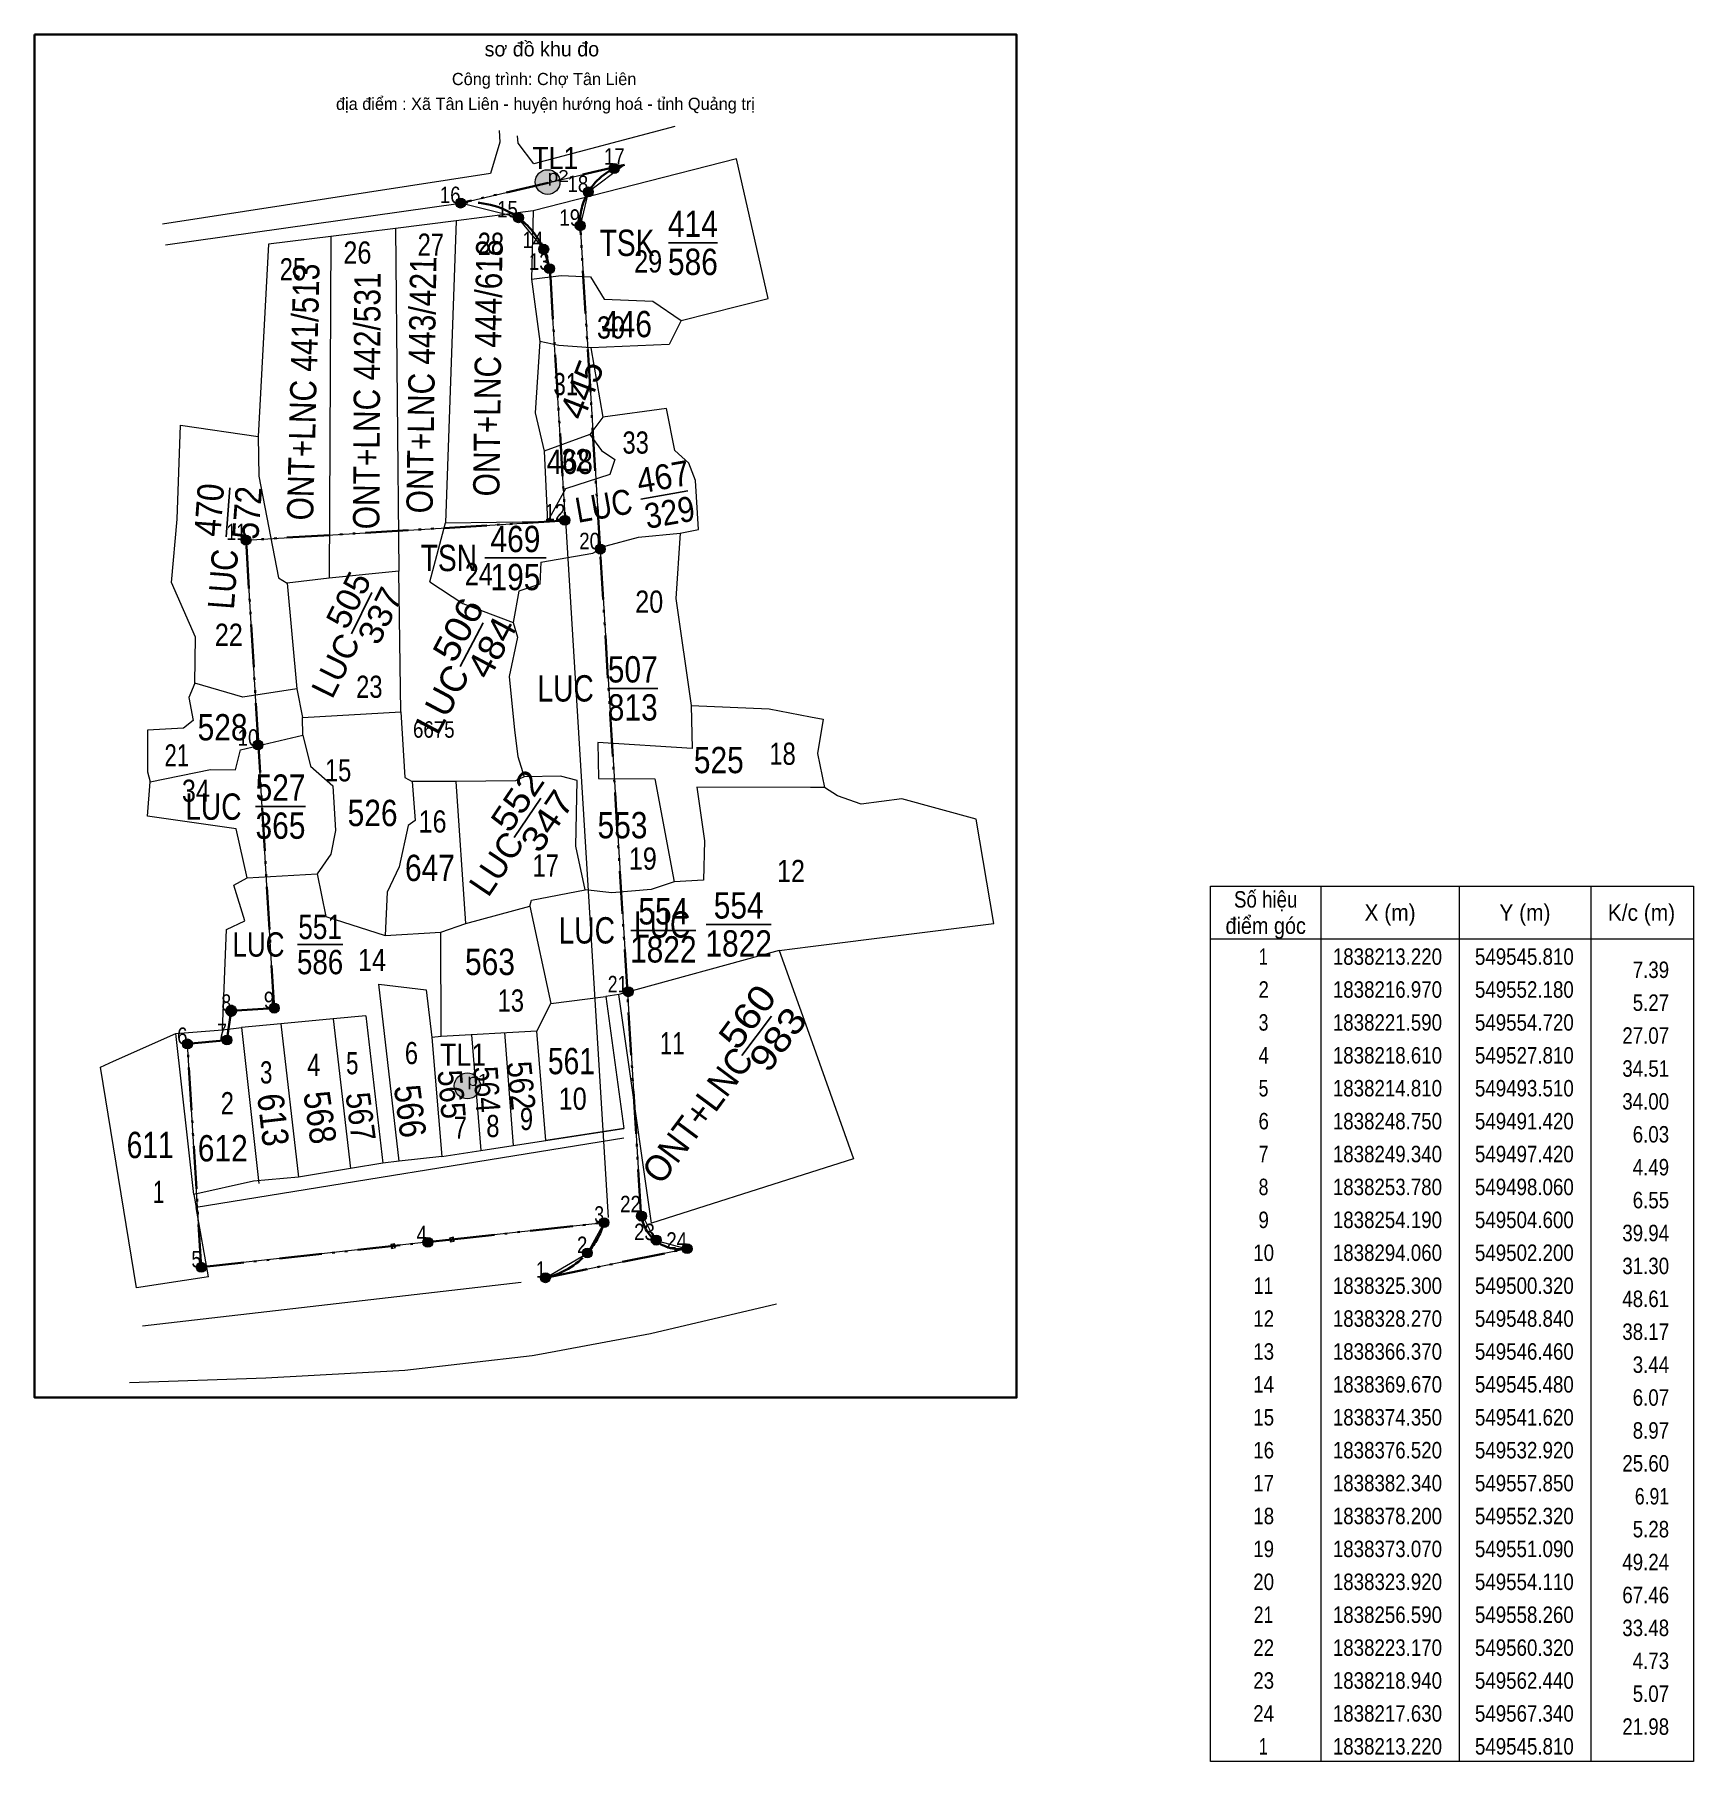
# Model space of a CAD drawing. Header units: metres. Extents: x 548081 to 549720, y 1838140 to 1838706.
# Drawn here: x 549468.2 to 549720.3, y 1838139.7 to 1838402.1 of the extents above.
import ezdxf
from ezdxf.enums import TextEntityAlignment as Align

# ---------------------------------------------------------------- set-up
doc = ezdxf.new("R2010")
doc.units = ezdxf.units.M
doc.header["$LTSCALE"] = 1.3
doc.linetypes.add('DASH_DOUBLE_DOT', pattern=[9.2, 5, -1.2, 0.3, -1.2, 0.3, -1.2])
for name, color, linetype, lineweight in [('1', 7, 'Continuous', 13), ('13', 7, 'Continuous', 25), ('16', 7, 'Continuous', 13), ('30', 7, 'DASH_DOUBLE_DOT', 35), ('62', 7, 'Continuous', 13), ('63', 7, 'Continuous', 13)]:
    doc.layers.add(name, color=color, linetype=linetype, lineweight=lineweight)
doc.layers.add('12', color=7, linetype='Continuous')
doc.layers.add('37', color=7, linetype='Continuous')

msp = doc.modelspace()

# ---------------------------------------------------------------- hatches: boundary and pattern name
at = {"layer": '16'}
for points in [[(549557.006, 1838381.774, 1), (549555.501, 1838381.774, 1)], [(549553.086, 1838378.214, 1), (549551.581, 1838378.214, 1)], [(549533.672, 1838376.52, 1), (549532.168, 1838376.52, 1)], [(549542.466, 1838374.294, 1), (549540.961, 1838374.294, 1)], [(549551.846, 1838373.074, 1), (549550.341, 1838373.074, 1)], [(549551.846, 1838373.074, 1), (549550.341, 1838373.074, 1)], [(549546.306, 1838369.514, 1), (549544.801, 1838369.514, 1)], [(549547.186, 1838366.554, 1), (549545.681, 1838366.554, 1)], [(549549.522, 1838328.32, 1), (549548.017, 1838328.32, 1)], [(549501.076, 1838325.304, 1), (549499.571, 1838325.304, 1)], [(549554.903, 1838323.938, 1), (549553.398, 1838323.938, 1)], [(549502.878, 1838294.179, 1), (549501.373, 1838294.179, 1)], [(549559.143, 1838256.678, 1), (549557.638, 1838256.678, 1)], [(549505.356, 1838254.194, 1), (549503.851, 1838254.194, 1)], [(549492.176, 1838248.754, 1), (549490.671, 1838248.754, 1)], [(549498.176, 1838249.344, 1), (549496.671, 1838249.344, 1)], [(549555.471, 1838221.598, 1), (549553.966, 1838221.598, 1)], [(549561.163, 1838222.585, 1), (549559.658, 1838222.585, 1)], [(549528.702, 1838218.609, 1), (549527.197, 1838218.609, 1)], [(549563.396, 1838218.934, 1), (549561.891, 1838218.934, 1)], [(549552.936, 1838216.984, 1), (549551.431, 1838216.984, 1)], [(549568.096, 1838217.634, 1), (549566.591, 1838217.634, 1)], [(549494.266, 1838214.814, 1), (549492.761, 1838214.814, 1)], [(549546.566, 1838213.224, 1), (549545.061, 1838213.224, 1)]]:
    msp.add_hatch(color=256, dxfattribs=at).paths.add_polyline_path(points)
at = {"layer": '30'}
for points in [[(549548.023, 1838379.72, 1), (549544.277, 1838379.72, 1)], [(549498.816, 1838253.784, 1), (549497.311, 1838253.784, 1)], [(549535.911, 1838242.37, 1), (549531.969, 1838242.37, 1)]]:
    msp.add_hatch(color=256, dxfattribs=at).paths.add_polyline_path(points)

# ---------------------------------------------------------------- linework, layer by layer
at = {"layer": '1'}
msp.add_lwpolyline([(549545.81, 1838213.22), (549552.18, 1838216.97), (549554.72, 1838221.59), (549527.81, 1838218.61), (549493.51, 1838214.81), (549491.42, 1838248.75), (549497.42, 1838249.34), (549498.06, 1838253.78), (549504.6, 1838254.19), (549502.2, 1838294.06), (549500.32, 1838325.3), (549548.84, 1838328.27), (549546.46, 1838366.37), (549545.48, 1838369.67), (549541.62, 1838374.35), (549532.92, 1838376.52), (549557.85, 1838382.34), (549552.32, 1838378.2), (549551.09, 1838373.07), (549554.11, 1838323.92), (549558.26, 1838256.59), (549560.32, 1838223.17), (549562.44, 1838218.94), (549567.34, 1838217.63)], close=True, dxfattribs=at)
at = {"layer": '13'}
for p, q in [((549564.49, 1838370.48), (549571.96, 1838370.48)), ((549497.3, 1838325.8), (549497.86, 1838333.25)), ((549560.29, 1838331.53), (549567.43, 1838332.79)), ((549536.61, 1838322.59), (549545.92, 1838322.59)), ((549516.34, 1838311.08), (549519.44, 1838317.35)), ((549532.84, 1838306.11), (549536.37, 1838312.73)), ((549555.27, 1838302.78), (549562.89, 1838302.78)), ((549501.76, 1838284.81), (549509.36, 1838284.81)), ((549541.08, 1838280.14), (549545.11, 1838286.09)), ((549570.25, 1838266.91), (549580.1, 1838266.91)), ((549508.12, 1838263.86), (549515.01, 1838263.86)), ((549558.8, 1838266.01), (549568.65, 1838266.01)), ((549575.68, 1838247), (549580.14, 1838252.99))]:
    msp.add_line(p, q, dxfattribs=at)
at = {"layer": '16'}
for p, q in [((549513.2, 1838371.43), (549512.93, 1838319.53)), ((549523.03, 1838372.64), (549523.52, 1838320.58)), ((549503.74, 1838370.26), (549502.17, 1838341.05)), ((549528.26, 1838318.96), (549530.64, 1838327.92)), ((549505.23, 1838319.55), (549506.56, 1838318.75)), ((549508.03, 1838302.69), (549508.89, 1838298.33)), ((549567.98, 1838300.16), (549579.79, 1838299.69)), ((549579.79, 1838299.69), (549586.08, 1838298.46)), ((549586.08, 1838298.46), (549587.99, 1838298.09)), ((549586.08, 1838263.56), (549613.93, 1838267.04)), ((549581.35, 1838262.97), (549586.08, 1838263.56)), ((549581.35, 1838262.97), (549586.08, 1838249.7)), ((549527.71, 1838256.97), (549528.53, 1838249.74)), ((549561.91, 1838221.54), (549556.99, 1838256.24)), ((549518.53, 1838253), (549521.11, 1838230.65)), ((549496.76, 1838250.91), (549499.62, 1838251.25)), ((549499.62, 1838251.25), (549502.28, 1838227.53)), ((549505.59, 1838251.8), (549508.29, 1838228.52)), ((549513.55, 1838252.54), (549516.18, 1838229.83)), ((549539.58, 1838250.51), (549540.93, 1838233.33)), ((549534.6, 1838250.12), (549535.99, 1838232.58)), ((549586.08, 1838249.7), (549592.64, 1838231.29)), ((549480.18, 1838233.13), (549478.2, 1838245.23)), ((549483.69, 1838211.69), (549480.18, 1838233.13)), ((549557.71, 1838234.42), (549492.75, 1838223.92)), ((549494.59, 1838213.35), (549492.75, 1838223.92)), ((549494.59, 1838213.35), (549483.69, 1838211.69))]:
    msp.add_line(p, q, dxfattribs=at)
for points in [[(549566.44, 1838358.66), (549579.68, 1838362.02), (549574.83, 1838383.23), (549543.97, 1838375.36)], [(549543.97, 1838375.36), (549532.24, 1838373.84), (549523.03, 1838372.64), (549513.2, 1838371.43), (549503.74, 1838370.26)], [(549543.97, 1838375.36), (549532.24, 1838373.84), (549530.64, 1838327.92), (549546.14, 1838328.11)], [(549543.97, 1838375.36), (549543.7, 1838364.97), (549544.97, 1838355.47), (549544.25, 1838344.65), (549545.61, 1838338.8), (549546.14, 1838328.11)], [(549543.7, 1838364.97), (549548.2, 1838365.52), (549552.67, 1838365.32), (549554.76, 1838361.93), (549562.15, 1838361.62), (549566.44, 1838358.66), (549564.63, 1838355.01), (549552.72, 1838354.52), (549547.86, 1838354.86), (549544.97, 1838355.47)], [(549552.72, 1838354.52), (549554.53, 1838343.99), (549552.55, 1838341.33), (549545.61, 1838338.8)], [(549545.13, 1838321.96), (549553, 1838323.31), (549555.06, 1838324.44), (549559.97, 1838325.75), (549566.27, 1838326.35), (549569.08, 1838326.93), (549568.63, 1838334.36), (549567.6, 1838336.99), (549565.48, 1838338.9), (549564.23, 1838345.3), (549554.53, 1838343.99)], [(549500.48, 1838274), (549498.82, 1838281.41), (549485.33, 1838283.37), (549485.76, 1838288.57), (549494.9, 1838290.44), (549498.74, 1838290.4), (549499.49, 1838293.42), (549508.97, 1838295.66), (549508.89, 1838298.33), (549523.84, 1838299.23), (549523.52, 1838320.58), (549512.93, 1838319.53), (549506.56, 1838318.75), (549508.03, 1838302.69), (549499.81, 1838301.46), (549492.53, 1838303.56), (549492.63, 1838310.56), (549488.99, 1838318.85), (549489.87, 1838328.51), (549490.35, 1838342.78), (549502.17, 1838341.05), (549502.26, 1838335.04), (549505.23, 1838319.55)], [(549552.55, 1838341.33), (549554.34, 1838338.94), (549556.36, 1838337.55), (549555.58, 1838335.3), (549548.85, 1838333.08), (549546.14, 1838328.11)], [(549566.27, 1838326.35), (549565.61, 1838316.46), (549567.98, 1838300.16), (549568.11, 1838293.64), (549553.78, 1838294.53), (549553.87, 1838289.07), (549562.45, 1838289.05), (549565.38, 1838273.37), (549561.86, 1838272.24), (549555.89, 1838271.69), (549551.85, 1838272.17), (549550.41, 1838278.8), (549550.62, 1838288.79), (549548.1, 1838289.43), (549542.56, 1838289.32), (549541.25, 1838288.73), (549532.23, 1838288.65), (549525.57, 1838288.64), (549526.02, 1838282.7), (549524.95, 1838281.93), (549523.61, 1838275.67), (549521.78, 1838271.8), (549521.48, 1838265.23), (549529.91, 1838265.72), (549533.7, 1838267.07), (549532.23, 1838288.65)], [(549545.13, 1838321.96), (549544.98, 1838318.62), (549541.75, 1838317.53), (549540.93, 1838312.79)], [(549528.26, 1838318.96), (549533.27, 1838315.69), (549540.93, 1838312.79), (549541.58, 1838310.56), (549540.31, 1838304.59), (549541.1, 1838296.41), (549541.64, 1838292.42), (549542.56, 1838289.32)], [(549492.53, 1838303.56), (549491.63, 1838301.39), (549492.26, 1838297.88), (549490.84, 1838296.74), (549485.33, 1838296.41), (549485.35, 1838290.09), (549485.76, 1838288.57)], [(549523.84, 1838299.23), (549524.46, 1838289.22), (549525.57, 1838288.64)], [(549587.99, 1838298.09), (549587.15, 1838292.86), (549588.21, 1838287.74)], [(549568.83, 1838287.76), (549569.97, 1838279.62), (549569.83, 1838273.64), (549565.38, 1838273.37)], [(549588.21, 1838287.74), (549586.08, 1838287.74), (549568.83, 1838287.76)], [(549613.93, 1838267.04), (549611.27, 1838282.88), (549599.97, 1838285.97), (549593.77, 1838285.18), (549590.17, 1838286.44), (549588.21, 1838287.74)], [(549492.41, 1838225.89), (549489.66, 1838250.33), (549496.76, 1838250.91), (549497.33, 1838266.16), (549500.13, 1838267.46), (549498.48, 1838272.85), (549500.48, 1838274), (549511.11, 1838274.61), (549512.42, 1838268.1), (549521.48, 1838265.23)], [(549533.7, 1838267.07), (549543.42, 1838269.67), (549543.68, 1838270.6), (549551.85, 1838272.17)], [(549543.42, 1838269.67), (549546.63, 1838254.88), (549555.01, 1838255.96), (549557.73, 1838235.89), (549545.87, 1838234.08), (549544.52, 1838250.69), (549546.63, 1838254.88)], [(549544.52, 1838250.69), (549529.98, 1838249.88), (549529.91, 1838265.72)], [(549581.35, 1838262.97), (549556.99, 1838256.24), (549555.01, 1838255.96), (549557.73, 1838235.89)], [(549523.59, 1838230.93), (549520.48, 1838257.84), (549527.71, 1838256.97)], [(549518.53, 1838253), (549513.55, 1838252.54), (549505.59, 1838251.8), (549499.62, 1838251.25)], [(549478.2, 1838245.23), (549480.18, 1838246.11), (549489.66, 1838250.33)], [(549529.98, 1838249.88), (549528.53, 1838249.74), (549530.06, 1838231.67), (549535.99, 1838232.58), (549540.93, 1838233.33), (549545.87, 1838234.08), (549557.73, 1838235.89)], [(549530.06, 1838231.67), (549523.59, 1838230.93), (549521.11, 1838230.65), (549516.18, 1838229.83), (549508.29, 1838228.52), (549501.44, 1838227.92), (549492.41, 1838225.89), (549492.75, 1838223.92)], [(549592.64, 1838231.29), (549586.08, 1838229.21), (549561.91, 1838221.54)]]:
    msp.add_lwpolyline(points, dxfattribs=at)
for centre in [(549556.253, 1838381.774), (549552.333, 1838378.214), (549532.92, 1838376.52), (549541.713, 1838374.294), (549551.093, 1838373.074), (549551.093, 1838373.074), (549545.553, 1838369.514), (549546.433, 1838366.554), (549548.769, 1838328.32), (549500.323, 1838325.304), (549554.15, 1838323.938), (549502.126, 1838294.179), (549558.39, 1838256.678), (549504.603, 1838254.194), (549491.423, 1838248.754), (549497.423, 1838249.344), (549554.719, 1838221.598), (549560.411, 1838222.585), (549527.95, 1838218.609), (549562.643, 1838218.934), (549552.183, 1838216.984), (549567.343, 1838217.634), (549493.513, 1838214.814), (549545.813, 1838213.224)]:
    msp.add_circle(centre, 0.752, dxfattribs=at)
at = {"layer": '30'}
for p, q in [((549557.85, 1838382.34), (549532.92, 1838376.52)), ((549554.11, 1838323.92), (549551.09, 1838373.07)), ((549546.56, 1838365.38), (549548.84, 1838328.27)), ((549548.84, 1838328.27), (549500.32, 1838325.3)), ((549497.42, 1838249.34), (549498.06, 1838253.78)), ((549498.06, 1838253.78), (549504.6, 1838254.19)), ((549497.42, 1838249.34), (549491.42, 1838248.75)), ((549493.51, 1838214.81), (549491.42, 1838248.75)), ((549531.61, 1838219.03), (549554.72, 1838221.59)), ((549545.81, 1838213.22), (549567.34, 1838217.63))]:
    msp.add_line(p, q, dxfattribs=at)
at = {"layer": '30', "linetype": 'Continuous'}
msp.add_lwpolyline([(549468.18, 1838402.13), (549617.41, 1838402.13), (549617.41, 1838195.02), (549468.18, 1838195.02)], close=True, dxfattribs=at)
at = {"layer": '30'}
for points in [[(549504.6, 1838254.19), (549502.2, 1838294.06), (549500.32, 1838325.3)], [(549560.32, 1838223.17), (549558.26, 1838256.59), (549554.11, 1838323.92)], [(549493.51, 1838214.81), (549527.81, 1838218.61), (549531.61, 1838219.03)]]:
    msp.add_lwpolyline(points, dxfattribs=at)
at = {"layer": '30', "linetype": 'Continuous', "lineweight": 13}
msp.add_lwpolyline([(549508.97, 1838295.66), (549510.13, 1838290.95), (549513.51, 1838287.99), (549513.91, 1838281.17), (549513.2, 1838277.58), (549511.11, 1838274.61)], dxfattribs=at)
for centre, radius in [((549546.15, 1838379.72), 1.873), ((549533.94, 1838242.37), 1.971)]:
    msp.add_circle(centre, radius, dxfattribs=at)
at = {"layer": '30'}
msp.add_circle((549498.063, 1838253.784), 0.752, dxfattribs=at)
for centre, radius, start, end in [((549560.209, 1838373.423), 9.223, 104.81772, 148.80377), ((549534.491, 1838364.271), 12.345, 54.72555, 97.32493), ((549560.063, 1838373.627), 8.991, 149.45328, 183.55419), ((549534.184, 1838364.298), 12.509, 25.43532, 53.5121), ((549532.862, 1838364.111), 13.784, 9.43296, 23.77834), ((549534.59, 1838364.642), 11.991, 3.52543, 8.3004), ((549543.198, 1838224.919), 11.995, 321.48729, 343.88291), ((549566.306, 1838223.539), 6.003, 183.52281, 229.94428), ((549566.306, 1838223.539), 5.998, 230.8997, 279.88618), ((549543.198, 1838224.919), 11.991, 282.59741, 318.48924)]:
    msp.add_arc(centre, radius, start, end, dxfattribs=at)
at = {"layer": '62'}
for p, q in [((549488.07, 1838370.2), (549532.92, 1838376.52)), ((549548.84, 1838328.27), (549555.37, 1838222.39)), ((549531.96, 1838218.8), (549531.25, 1838219.26)), ((549531.38, 1838218.67), (549531.84, 1838219.38)), ((549523.03, 1838217.81), (549522.31, 1838218.27)), ((549522.44, 1838217.68), (549522.9, 1838218.39)), ((549542.13, 1838212.52), (549484.58, 1838205.88))]:
    msp.add_line(p, q, dxfattribs=at)
for points in [[(549538.8, 1838387.54), (549538.87, 1838385.8), (549537.48, 1838381.03), (549487.63, 1838373.31)], [(549565.47, 1838388.15), (549544.07, 1838382.49), (549541.67, 1838385.61), (549541.59, 1838386.75)], [(549580.94, 1838209.23), (549561.77, 1838204.7), (549545.21, 1838201.61)], [(549545.21, 1838201.61), (549543.82, 1838201.35), (549524.44, 1838199.11), (549503.33, 1838197.95), (549482.63, 1838197.23)]]:
    msp.add_lwpolyline(points, dxfattribs=at)
for points in [[(549531.96, 1838218.8), (549531.84, 1838219.38), (549531.25, 1838219.26), (549531.38, 1838218.67)], [(549523.03, 1838217.81), (549522.9, 1838218.39), (549522.31, 1838218.27), (549522.44, 1838217.68)]]:
    msp.add_lwpolyline(points, close=True, dxfattribs=at)
at = {"layer": '63'}
for p, q in [((549663.66, 1838272.72), (549663.66, 1838139.72)), ((549684.66, 1838272.72), (549684.66, 1838139.72)), ((549704.66, 1838272.72), (549704.66, 1838139.72)), ((549646.86, 1838264.72), (549720.26, 1838264.72))]:
    msp.add_line(p, q, dxfattribs=at)
msp.add_lwpolyline([(549646.86, 1838272.72), (549720.26, 1838272.72), (549720.26, 1838139.72), (549646.86, 1838139.72)], close=True, dxfattribs=at)

# ---------------------------------------------------------------- texts
at = {"layer": '1', "width": 0.85}
msp.add_text('6675', height=2.5, dxfattribs=at).set_placement((549528.85, 1838295.28), align=Align.CENTER)
at = {"layer": '12', "width": 1.2}
for s, p in [('p2', (549546.15, 1838379.72)), ('p1', (549533.94, 1838242.37))]:
    msp.add_text(s, height=1.8, dxfattribs=at).set_placement(p)
at = {"layer": '13'}
for s, height, width, p in [('414', 4, 0.85, (549568.215, 1838371.37)), ('586', 4, 0.85, (549568.22, 1838365.59)), ('446', 4, 0.85, (549558.2, 1838356.14)), ('468', 3.7, 0.85, (549549.51, 1838335.36)), ('469', 4, 0.85, (549541.255, 1838323.48)), ('469', 4, 0.85, (549541.255, 1838323.48)), ('195', 4, 0.85, (549541.255, 1838317.7)), ('507', 4, 0.85, (549559.08, 1838303.67)), ('813', 4, 0.85, (549559.075, 1838297.89)), ('528', 4, 0.85, (549496.755, 1838294.87)), ('525', 4, 0.85, (549572.155, 1838289.89)), ('527', 4, 0.85, (549505.56, 1838285.7)), ('526', 4, 0.85, (549519.55, 1838281.85)), ('365', 4, 0.85, (549505.555, 1838279.92)), ('553', 4, 0.85, (549557.525, 1838279.99)), ('647', 4, 0.85, (549528.26, 1838273.5)), ('554', 4, 0.85, (549575.175, 1838267.8)), ('554', 4, 0.85, (549563.725, 1838266.9)), ('551', 3.7, 0.8, (549511.57, 1838264.68)), ('1822', 4, 0.85, (549575.175, 1838262.02)), ('1822', 4, 0.85, (549563.725, 1838261.12)), ('586', 3.7, 0.85, (549511.57, 1838259.34)), ('563', 4, 0.85, (549537.385, 1838259.22)), ('561', 4, 0.8, (549549.76, 1838244.15)), ('611', 4, 0.8, (549485.75, 1838231.4)), ('612', 4, 0.85, (549496.785, 1838230.9))]:
    msp.add_text(s, height=height, dxfattribs=dict(at, width=width)).set_placement(p, align=Align.CENTER)
at = {"layer": '13', "width": 0.8}
for s, height, p in [('TSK ', 4, (549563.56, 1838368.48)), ('TSN ', 4, (549536.61, 1838320.59)), ('LUC ', 4, (549554.35, 1838300.78)), ('LUC ', 4, (549500.83, 1838282.81)), ('LUC ', 4, (549569.02, 1838264.91)), ('LUC ', 4, (549557.57, 1838264.01)), ('LUC ', 3.7, (549507.26, 1838262.01))]:
    msp.add_text(s, height=height, dxfattribs=at).set_placement(p, align=Align.RIGHT)
at = {"layer": '13'}
for s, height, rotation, width, p in [('ONT+LNC 444/618', 4, 89.295, 0.85, (549539.05, 1838351.45)), ('ONT+LNC 441/513', 4, 88.541, 0.85, (549511.008, 1838347.774)), ('ONT+LNC 442/531', 4, 89.708, 0.85, (549520.668, 1838346.465)), ('ONT+LNC 443/421', 4, 89.122, 0.85, (549528.966, 1838348.869)), ('467', 3.8, 10.013, 0.95, (549564.035, 1838333.051)), ('470', 4, 85.664, 0.9, (549496.709, 1838329.749)), ('572', 4, 85.664, 0.9, (549502.469, 1838329.309)), ('329', 3.8, 10.013, 0.9, (549565.005, 1838327.659)), ('505', 3.7, 63.702, 1.05, (549517.557, 1838315.39)), ('337', 3.7, 63.702, 1.05, (549522.345, 1838313.025)), ('506', 4, 61.94, 1.1, (549534.315, 1838310.764)), ('484', 4, 61.94, 1.05, (549539.418, 1838308.034)), ('552', 3.8, 55.954, 1.15, (549543.127, 1838284.651)), ('347', 3.8, 55.954, 1.15, (549547.658, 1838281.571)), ('560', 4, 53.333, 1.15, (549578.097, 1838251.701)), ('983', 4, 53.333, 1.15, (549582.727, 1838248.261)), ('564', 3.7, 273.777, 0.85, (549535.077, 1838241.732)), ('562', 3.7, 275.579, 0.9, (549540.298, 1838242.24)), ('565', 3.7, 275.052, 0.9, (549529.735, 1838240.933)), ('613', 4, 276.528, 0.9, (549502.457, 1838237.002)), ('568', 4, 278.215, 0.9, (549509.593, 1838237.301)), ('567', 3.7, 277.437, 0.9, (549515.91, 1838237.459)), ('566', 4, 277.315, 0.9, (549523.281, 1838238.285))]:
    msp.add_text(s, height=height, rotation=rotation, dxfattribs=dict(at, width=width)).set_placement(p, align=Align.CENTER)
msp.add_text('445', height=4, rotation=68.849, dxfattribs=at).set_placement((549553.197, 1838347.473), align=Align.CENTER)
for s, height, rotation, width, p in [('LUC ', 3.8, 10.013, 0.85, (549560.429, 1838329.627)), ('LUC ', 4, 85.664, 0.85, (549499.252, 1838325.028)), ('ONT+LNC ', 4, 53.333, 0.95, (549578.512, 1838247.431))]:
    msp.add_text(s, height=height, rotation=rotation, dxfattribs=dict(at, width=width)).set_placement(p, align=Align.RIGHT)
for height, rotation, p in [(3.7, 63.702, (549518.403, 1838311.101)), (4, 61.94, (549535.175, 1838306.228)), (3.8, 55.954, (549543.598, 1838280.463))]:
    msp.add_text('LUC ', height=height, rotation=rotation, dxfattribs=at).set_placement(p, align=Align.RIGHT)
at = {"layer": '30'}
for s, width, p in [('TL1', 0.9, (549543.81, 1838381.68)), ('27', 0.8, (549526.39, 1838368.52)), ('28', 0.8, (549535.52, 1838368.65)), ('26', 0.85, (549515.11, 1838367.32)), ('29', 0.85, (549559.29, 1838365.97)), ('25', 0.8, (549505.44, 1838364.78)), ('30', 0.85, (549553.64, 1838355.93)), ('31', 0.75, (549547.03, 1838347.33)), ('33', 0.8, (549557.52, 1838338.45)), ('32', 0.85, (549548.26, 1838335.78)), ('24', 0.85, (549533.56, 1838318.45)), ('20', 0.85, (549559.45, 1838314.27)), ('22', 0.85, (549495.57, 1838309.24)), ('23', 0.8, (549517.05, 1838301.34)), ('21', 0.75, (549487.92, 1838290.91)), ('18', 0.8, (549579.84, 1838291.16)), ('15', 0.8, (549512.3, 1838288.64)), ('34', 0.85, (549490.57, 1838285.54)), ('16', 0.85, (549526.53, 1838280.87)), ('17', 0.8, (549543.85, 1838274.17)), ('19', 0.85, (549558.48, 1838275.23)), ('12', 0.85, (549580.99, 1838273.34)), ('14', 0.85, (549517.33, 1838259.81)), ('13', 0.8, (549538.55, 1838253.66)), ('11', 0.75, (549563.2, 1838247.17)), ('6', 0.8, (549524.45, 1838245.68)), ('TL1', 0.9, (549529.81, 1838245.44)), ('3', 0.75, (549502.44, 1838242.74)), ('4', 0.8, (549509.62, 1838243.88)), ('5', 0.75, (549515.52, 1838244.14)), ('2', 0.8, (549496.47, 1838238.06)), ('10', 0.85, (549547.83, 1838238.74)), ('7', 0.8, (549531.87, 1838234.34)), ('8', 0.8, (549536.83, 1838234.6)), ('9', 0.8, (549541.93, 1838235.67)), ('1', 0.7, (549486.16, 1838224.58))]:
    msp.add_text(s, height=3.37, dxfattribs=dict(at, width=width)).set_placement(p)
at = {"layer": '37'}
for s, height, p in [('sơ đồ khu đo', 2.233, (549545.27, 1838398.81)), ('Công trình: Chợ Tân Liên', 1.85, (549545.615, 1838394.45)), ('địa điểm : Xã Tân Liên - huyện hướng hoá - tỉnh Quảng trị', 1.85, (549545.815, 1838390.68))]:
    msp.add_text(s, height=height, dxfattribs=at).set_placement(p, align=Align.CENTER)
at = {"layer": '63'}
for s, width, p in [(' 17', 0.85, (549557.85, 1838382.34)), (' 16', 0.85, (549532.92, 1838376.52)), (' 18', 0.85, (549552.32, 1838378.2)), (' 15', 0.85, (549541.62, 1838374.35)), (' 19', 0.85, (549551.09, 1838373.07)), (' 14', 0.85, (549545.48, 1838369.67)), (' 13', 0.85, (549546.46, 1838366.37)), (' 12', 0.85, (549548.84, 1838328.27)), (' 11', 0.8, (549500.32, 1838325.3)), (' 20', 0.85, (549554.11, 1838323.92)), (' 10', 0.85, (549502.2, 1838294.06)), ('7.39', 0.85, (549716.56, 1838258.77)), (' 21', 0.8, (549558.26, 1838256.59)), (' 8', 0.8, (549498.06, 1838253.78)), (' 9', 0.85, (549504.6, 1838254.19)), ('5.27', 0.85, (549716.56, 1838253.77)), (' 6', 0.85, (549491.42, 1838248.75)), (' 7', 0.8, (549497.42, 1838249.34)), ('27.07', 0.85, (549716.56, 1838248.77)), ('34.51', 0.85, (549716.56, 1838243.77)), ('34.00', 0.85, (549716.56, 1838238.77)), ('6.03', 0.85, (549716.56, 1838233.77)), ('4.49', 0.85, (549716.56, 1838228.77)), (' 3', 0.8, (549554.72, 1838221.59)), (' 22', 0.85, (549560.32, 1838223.17)), ('6.55', 0.85, (549716.56, 1838223.77)), (' 23', 0.85, (549562.44, 1838218.94)), (' 4', 0.85, (549527.81, 1838218.61)), (' 2', 0.85, (549552.18, 1838216.97)), (' 24', 0.85, (549567.34, 1838217.63)), ('39.94', 0.85, (549716.56, 1838218.77)), (' 5', 0.8, (549493.51, 1838214.81)), ('31.30', 0.85, (549716.56, 1838213.77)), (' 1', 0.75, (549545.81, 1838213.22)), ('48.61', 0.85, (549716.56, 1838208.77)), ('38.17', 0.85, (549716.56, 1838203.77)), ('3.44', 0.85, (549716.56, 1838198.77)), ('6.07', 0.85, (549716.56, 1838193.77)), ('8.97', 0.85, (549716.56, 1838188.77)), ('25.60', 0.85, (549716.56, 1838183.77)), ('6.91', 0.8, (549716.56, 1838178.77)), ('5.28', 0.85, (549716.56, 1838173.77)), ('49.24', 0.85, (549716.56, 1838168.77)), ('67.46', 0.85, (549716.56, 1838163.77)), ('33.48', 0.85, (549716.56, 1838158.77)), ('4.73', 0.85, (549716.56, 1838153.77)), ('5.07', 0.85, (549716.56, 1838148.77)), ('21.98', 0.85, (549716.56, 1838143.77))]:
    msp.add_text(s, height=2.5, dxfattribs=dict(at, width=width)).set_placement(p, align=Align.RIGHT)
for s, width, p in [('Số hiệu', 0.85, (549655.26, 1838269.47)), ('X (m)', 0.95, (549674.16, 1838267.47)), ('Y (m)', 0.95, (549694.655, 1838267.47)), ('K/c (m)', 0.95, (549712.36, 1838267.47)), ('điểm góc', 0.9, (549655.26, 1838265.47)), (' 1', 0.75, (549654.555, 1838260.77)), ('1838213.220', 0.85, (549673.76, 1838260.77)), ('549545.810', 0.85, (549694.565, 1838260.77)), (' 2', 0.85, (549654.56, 1838255.77)), ('1838216.970', 0.85, (549673.76, 1838255.77)), ('549552.180', 0.85, (549694.565, 1838255.77)), (' 3', 0.8, (549654.56, 1838250.77)), ('1838221.590', 0.85, (549673.76, 1838250.77)), ('549554.720', 0.85, (549694.565, 1838250.77)), (' 4', 0.85, (549654.555, 1838245.77)), ('1838218.610', 0.85, (549673.76, 1838245.77)), ('549527.810', 0.85, (549694.565, 1838245.77)), (' 5', 0.8, (549654.56, 1838240.77)), ('1838214.810', 0.85, (549673.76, 1838240.77)), ('549493.510', 0.85, (549694.565, 1838240.77)), (' 6', 0.85, (549654.56, 1838235.77)), ('1838248.750', 0.85, (549673.76, 1838235.77)), ('549491.420', 0.85, (549694.565, 1838235.77)), (' 7', 0.8, (549654.56, 1838230.77)), ('1838249.340', 0.85, (549673.76, 1838230.77)), ('549497.420', 0.85, (549694.565, 1838230.77)), (' 8', 0.8, (549654.56, 1838225.77)), ('1838253.780', 0.85, (549673.76, 1838225.77)), ('549498.060', 0.85, (549694.565, 1838225.77)), (' 9', 0.85, (549654.555, 1838220.77)), ('1838254.190', 0.85, (549673.76, 1838220.77)), ('549504.600', 0.85, (549694.565, 1838220.77)), (' 10', 0.85, (549654.555, 1838215.77)), ('1838294.060', 0.85, (549673.76, 1838215.77)), ('549502.200', 0.85, (549694.565, 1838215.77)), (' 11', 0.8, (549654.555, 1838210.77)), ('1838325.300', 0.85, (549673.76, 1838210.77)), ('549500.320', 0.85, (549694.565, 1838210.77)), (' 12', 0.85, (549654.56, 1838205.77)), ('1838328.270', 0.85, (549673.76, 1838205.77)), ('549548.840', 0.85, (549694.565, 1838205.77)), (' 13', 0.85, (549654.56, 1838200.77)), ('1838366.370', 0.85, (549673.76, 1838200.77)), ('549546.460', 0.85, (549694.565, 1838200.77)), (' 14', 0.85, (549654.555, 1838195.77)), ('1838369.670', 0.85, (549673.76, 1838195.77)), ('549545.480', 0.85, (549694.565, 1838195.77)), (' 15', 0.85, (549654.56, 1838190.77)), ('1838374.350', 0.85, (549673.76, 1838190.77)), ('549541.620', 0.85, (549694.565, 1838190.77)), (' 16', 0.85, (549654.56, 1838185.77)), ('1838376.520', 0.85, (549673.76, 1838185.77)), ('549532.920', 0.85, (549694.565, 1838185.77)), (' 17', 0.85, (549654.56, 1838180.77)), ('1838382.340', 0.85, (549673.76, 1838180.77)), ('549557.850', 0.85, (549694.565, 1838180.77)), (' 18', 0.85, (549654.56, 1838175.77)), ('1838378.200', 0.85, (549673.76, 1838175.77)), ('549552.320', 0.85, (549694.565, 1838175.77)), (' 19', 0.85, (549654.555, 1838170.77)), ('1838373.070', 0.85, (549673.76, 1838170.77)), ('549551.090', 0.85, (549694.565, 1838170.77)), (' 20', 0.85, (549654.555, 1838165.77)), ('1838323.920', 0.85, (549673.76, 1838165.77)), ('549554.110', 0.85, (549694.565, 1838165.77)), (' 21', 0.8, (549654.555, 1838160.77)), ('1838256.590', 0.85, (549673.76, 1838160.77)), ('549558.260', 0.85, (549694.565, 1838160.77)), (' 22', 0.85, (549654.56, 1838155.77)), ('1838223.170', 0.85, (549673.76, 1838155.77)), ('549560.320', 0.85, (549694.565, 1838155.77)), (' 23', 0.85, (549654.56, 1838150.77)), ('1838218.940', 0.85, (549673.76, 1838150.77)), ('549562.440', 0.85, (549694.565, 1838150.77)), (' 24', 0.85, (549654.555, 1838145.77)), ('1838217.630', 0.85, (549673.76, 1838145.77)), ('549567.340', 0.85, (549694.565, 1838145.77)), (' 1', 0.75, (549654.555, 1838140.77)), ('1838213.220', 0.85, (549673.76, 1838140.77)), ('549545.810', 0.85, (549694.565, 1838140.77))]:
    msp.add_text(s, height=2.5, dxfattribs=dict(at, width=width)).set_placement(p, align=Align.CENTER)

doc.saveas('drawing.dxf')
